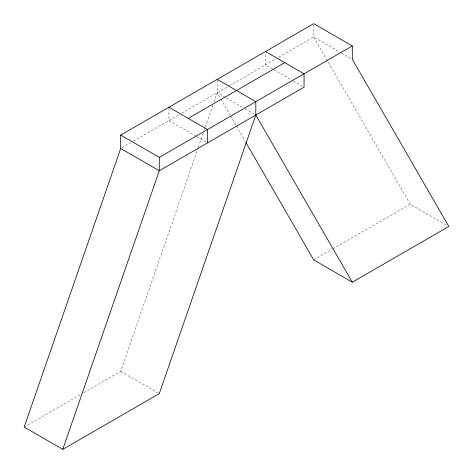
<?xml version="1.0" encoding="UTF-8"?>
<svg xmlns="http://www.w3.org/2000/svg" width="473" height="473" viewBox="0 0 473 473"><rect width="100%" height="100%" fill="white"/><g stroke="black" fill="none" stroke-linecap="round" stroke-linejoin="round"><path stroke-width="0.35" stroke-dasharray="2.37 1.77" d="M83.62 392.744L120.686 371.34L198.092 147.901M198.329 147.204L203.171 133.238M204.377 129.75L205.105 127.657M205.347 126.959L212.844 105.313M213.814 102.517L217.196 92.743L217.196 79.369M121.957 147.73L130.85 142.598M133.386 141.131L179.101 114.738M181.644 113.272L228.625 86.145M229.263 85.779L276.25 58.652M278.786 57.186L313.705 37.024L340.921 52.734M24.176 427.06L80.422 394.588M313.705 259.902L332.241 249.2M332.88 248.833L410.215 204.182L446.287 225.012M341.553 53.1L352.314 59.308M273.045 69.265L265.454 64.884L265.454 52.917M273.678 69.632L292.663 80.593M293.295 80.96L302.791 86.441M225.426 97.491L217.196 92.743L220.513 98.485M226.059 97.858L244.411 108.453M245.044 108.82L255.804 115.028M196.153 136.313L168.944 120.603L168.944 108.636M196.786 136.679L207.546 142.887M120.686 371.34L159.295 393.631M410.215 204.182L313.705 37.024L313.705 23.65M220.879 99.123L230.091 115.075M230.457 115.714L235.986 125.28M236.352 125.919L245.191 141.232"/><path stroke-width="0.71" d="M245.93 142.509L313.705 259.902L352.314 282.192L448.824 226.472L352.314 59.308L352.314 45.94L313.705 23.65L120.686 135.089L120.686 148.463L24.176 427.06L62.785 449.35L159.295 393.631L255.804 115.028L255.804 101.66L217.196 79.369M62.785 449.35L159.295 170.747L159.295 157.379L352.314 45.94M188.242 118.374L284.758 62.655M265.454 51.51L304.056 73.8L304.056 87.168L159.295 170.747L120.686 148.463M168.944 107.229L207.546 129.519L207.546 142.887M120.686 135.089L159.295 157.379M255.804 115.028L352.314 282.192"/></g></svg>
